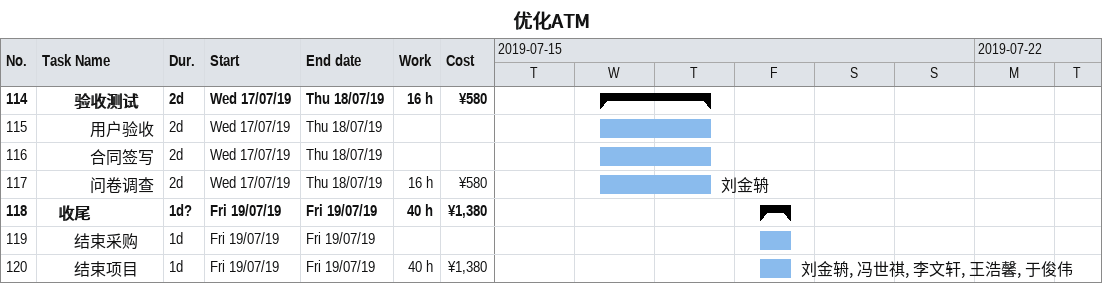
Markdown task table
优化ATM

| ID | Level | Task | Duration | Start | Finish | Resources | Work (h) | Cost (¥) |
|---|---|---|---|---|---|---|---|---|
| 114 | 3 | **验收测试** | 2d | 2019-07-17 | 2019-07-18 |  | 16 | 580 |
| 115 | 4 | 用户验收 | 2d | 2019-07-17 | 2019-07-18 |  |  |  |
| 116 | 4 | 合同签写 | 2d | 2019-07-17 | 2019-07-18 |  |  |  |
| 117 | 4 | 问卷调查 | 2d | 2019-07-17 | 2019-07-18 | 刘金辀 | 16 | 580 |
| 118 | 2 | **收尾** | 1d? | 2019-07-19 | 2019-07-19 |  | 40 | 1380 |
| 119 | 3 | 结束采购 | 1d | 2019-07-19 | 2019-07-19 |  |  |  |
| 120 | 3 | 结束项目 | 1d | 2019-07-19 | 2019-07-19 | 刘金辀, 冯世祺, 李文轩, 王浩馨, 于俊伟 | 40 | 1380 |
